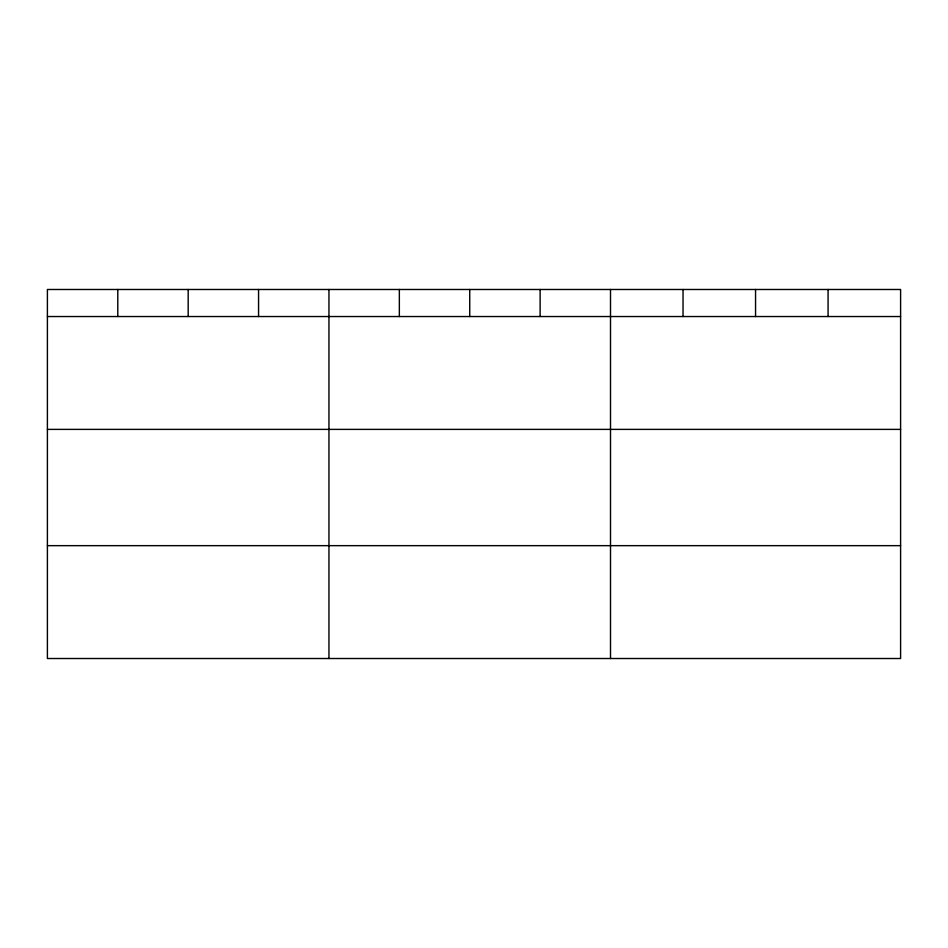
<?xml version="1.0" encoding="UTF-8"?>
<svg xmlns="http://www.w3.org/2000/svg" width="948" height="948" viewBox="0 0 948 948"><rect width="100%" height="100%" fill="white"/><g stroke="black" fill="none" stroke-linecap="round" stroke-linejoin="round"><path stroke-width="1.42" d="M900.6 316.537L900.6 658.516L47.4 658.516L47.4 289.484L900.6 289.484L900.6 316.537L47.4 316.537M47.4 429.385L900.6 429.385M47.4 545.657L900.6 545.657M828.078 289.484L828.078 316.537M755.556 289.484L755.556 316.537M683.034 289.484L683.034 316.537M610.512 289.484L610.512 658.516M540.123 289.484L540.123 316.537M469.734 289.484L469.734 316.537M399.345 289.484L399.345 316.537M328.956 289.484L328.956 658.516M258.567 289.484L258.567 316.537M188.178 289.484L188.178 316.537M117.789 289.484L117.789 316.537"/></g></svg>
